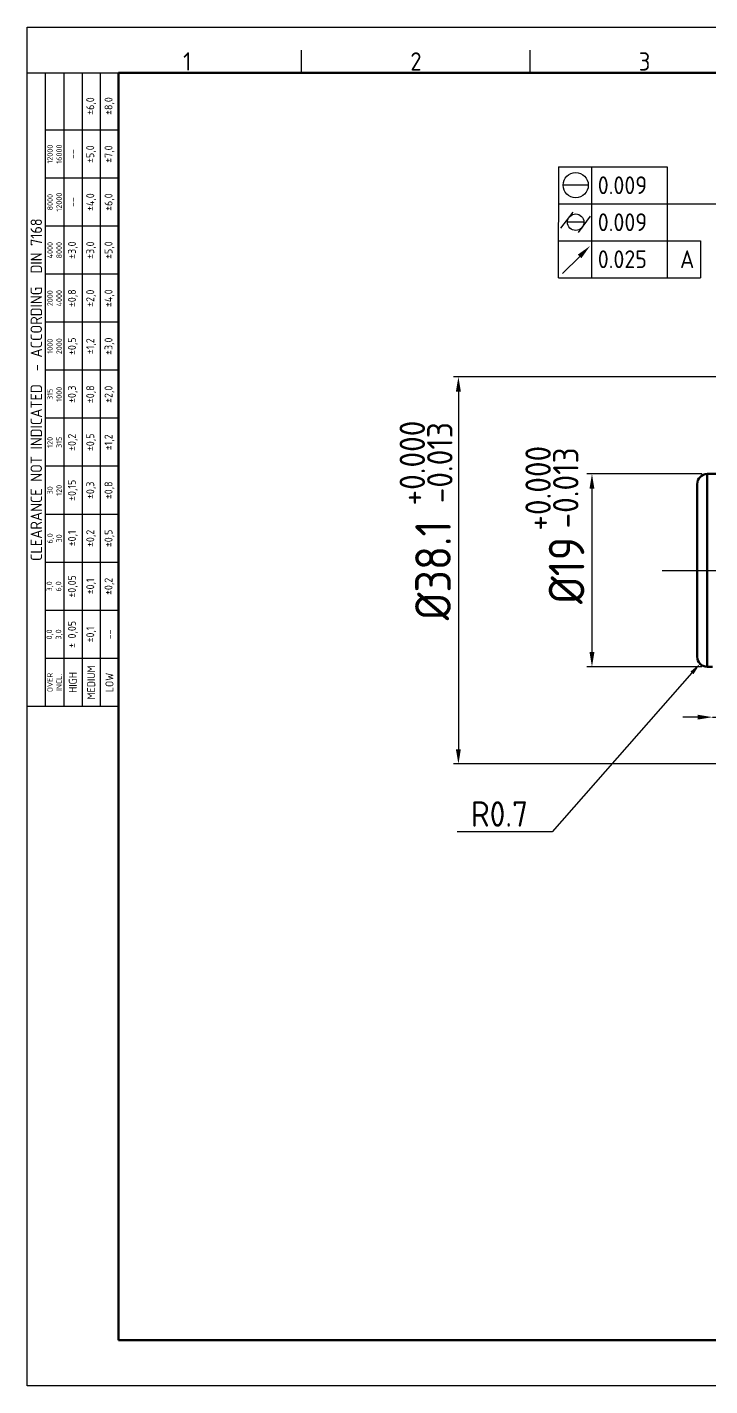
# Model space of a CAD drawing. Extents: x 8 to 197, y 6 to 139.
# Drawn here: x 8.4 to 75.6, y 5.6 to 139.3 of the extents above; entities that cross this region are included whole.
import ezdxf
from ezdxf import colors
from ezdxf.entities.mleader import LeaderData, LeaderLine
from ezdxf.enums import TextEntityAlignment as Align
from ezdxf.math import Vec2, Vec3

# ---------------------------------------------------------------- set-up
doc = ezdxf.new("R2010")
doc.units = 0
doc.header["$LTSCALE"] = 0.5
doc.linetypes.add('ACAD_ISO04W100', pattern=[30, 24, -3, 0, -3])
doc.layers.get('0').update_dxf_attribs({"linetype": 'CONTINUOUS'})
doc.layers.get('Defpoints').update_dxf_attribs({"linetype": 'CONTINUOUS'})
for name, color, linetype, lineweight in [('AM_0', 7, 'CONTINUOUS', 50), ('AM_5', 3, 'CONTINUOUS', 25), ('AM_7', 4, 'ACAD_ISO04W100', 25), ('AM_BOR', 7, 'CONTINUOUS', 50)]:
    doc.layers.add(name, color=color, linetype=linetype, lineweight=lineweight)
doc.styles.add('ACISOTS', font='isocp.shx', dxfattribs={"height": 1})
doc.styles.get("Standard").update_dxf_attribs({"font": 'ISOCP.SHX'})
doc.dimstyles.new('AM_ISO', dxfattribs={"dimtxt": 3.5, "dimasz": 2.5, "dimexe": 1, "dimexo": 1, "dimgap": 1.5, "dimtad": 1, "dimdsep": 46, "dimtxsty": 'Standard', "dimcen": 0, "dimclrd": 256, "dimclre": 256, "dimclrt": 2, "dimadec": 0, "dimazin": 2, "dimtp": 0.1, "dimtm": 0.1, "dimtfac": 0.71, "dimtdec": 3, "dimtmove": 0, "dimatfit": 3, "dimfxl": 1, "dimlwd": -1, "dimlwe": -1, "dimarcsym": 0})

# ---------------------------------------------------------------- blocks, each defined once
blk = doc.blocks.new('A3 ZTL')
for p, q in [((19.57, 280.82), (19.57, 9.78)), ((401.17, 280.82), (19.57, 280.82)), ((19.57, 9.78), (401.17, 9.78))]:
    blk.add_line(p, q)
at = {"layer": 'AM_BOR', "color": 135, "lineweight": 25}
for p, q in [((0, 0), (0, 290.61)), ((0, 290.61), (410.96, 290.61)), ((58.71, 280.82), (58.71, 285.71)), ((107.63, 280.82), (107.63, 285.71)), ((3.91, 145.3), (3.91, 280.82)), ((7.83, 280.82), (7.83, 145.3)), ((11.74, 280.82), (11.74, 145.3)), ((15.66, 145.3), (15.66, 280.82)), ((19.57, 268.59), (3.91, 268.59)), ((19.57, 258.32), (3.91, 258.32)), ((19.57, 248.04), (3.91, 248.04)), ((19.57, 237.77), (3.91, 237.77)), ((19.57, 227.5), (3.91, 227.5)), ((19.57, 217.22), (3.91, 217.22)), ((19.57, 206.95), (3.91, 206.95)), ((19.57, 196.67), (3.91, 196.67)), ((19.57, 186.4), (3.91, 186.4)), ((19.57, 176.13), (3.91, 176.13)), ((19.57, 165.85), (3.91, 165.85)), ((19.57, 155.58), (3.91, 155.58)), ((410.96, 0), (0, 0))]:
    blk.add_line(p, q, dxfattribs=at)
blk.add_lwpolyline([(19.57, 145.3), (0, 145.3), (0, 280.82), (19.57, 280.82)], close=True, dxfattribs=at)
at = {"layer": 'AM_BOR', "color": 135, "lineweight": 25, "style": 'ACISOTS'}
for s, p in [('1', (34.25, 283.27)), ('2', (83.17, 283.27)), ('3', (132.09, 283.27))]:
    blk.add_text(s, height=3.91, dxfattribs=at).set_placement(p, align=Align.MIDDLE)
at = {"layer": 'AM_BOR', "color": 135, "lineweight": 25, "attachment_point": 5, "rotation": 90}
for s, insert, char_height, width in [('±6,0', (13.7, 273.73), 1.712, 10.274), ('±8,0', (17.61, 273.73), 1.712, 10.274), ('12000\\P16000', (5.87, 263.45), 1.174, 10.274), ('±5,0', (13.7, 263.45), 1.712, 10.274), ('±7,0', (17.61, 263.45), 1.712, 10.274), ('--', (9.78, 263.45), 1.712, 10.274), ('8000\\P12000', (5.87, 253.18), 1.174, 10.274), ('--', (9.78, 253.18), 1.712, 10.274), ('±4,0', (13.7, 253.18), 1.712, 10.274), ('±6,0', (17.61, 253.18), 1.712, 10.274), ('{\\Fisocp.shx|c0;CLEARANCE NOT INDICATED  - ACCORDING  DIN 7168}', (1.96, 213.06), 2.4462, 135.5186), ('4000\\P8000', (5.87, 242.91), 1.174, 10.274), ('±3,0', (9.78, 242.91), 1.712, 10.274), ('±3,0', (13.7, 242.91), 1.712, 10.274), ('±5,0', (17.61, 242.91), 1.712, 10.274), ('2000\\P4000', (5.87, 232.63), 1.174, 10.274), ('±0,8', (9.78, 232.63), 1.712, 10.274), ('±2,0', (13.7, 232.63), 1.712, 10.274), ('±4,0', (17.61, 232.63), 1.712, 10.274), ('±0,5', (9.78, 222.36), 1.712, 10.274), ('±1,2', (13.7, 222.36), 1.712, 10.274), ('±3,0', (17.61, 222.36), 1.712, 10.274), ('1000\\P2000', (5.87, 222.36), 1.174, 10.274), ('315\\P1000', (5.87, 212.08), 1.174, 10.274), ('±0,3', (9.78, 212.08), 1.712, 10.274), ('±0,8', (13.7, 212.08), 1.712, 10.274), ('±2,0', (17.61, 212.08), 1.712, 10.274), ('±0,2', (9.78, 201.81), 1.712, 10.274), ('±0,5', (13.7, 201.81), 1.712, 10.274), ('120\\P315', (5.87, 201.81), 1.174, 10.274), ('±1,2', (17.61, 201.81), 1.712, 10.274), ('30\\P120', (5.87, 191.54), 1.174, 10.274), ('±0,15', (9.78, 191.54), 1.712, 10.274), ('±0,3', (13.7, 191.54), 1.712, 10.274), ('±0,8', (17.61, 191.54), 1.712, 10.274), ('6,0\\P30', (5.87, 181.26), 1.174, 10.274), ('±0,1', (9.78, 181.26), 1.712, 10.274), ('±0,2', (13.7, 181.26), 1.712, 10.274), ('±0,5', (17.61, 181.26), 1.712, 10.274), ('3,0\\P6,0', (5.87, 170.99), 1.174, 10.274), ('±0,05', (9.78, 170.99), 1.712, 10.274), ('±0,1', (13.7, 170.99), 1.712, 10.274), ('±0,2', (17.61, 170.99), 1.712, 10.274), ('± 0,05', (9.78, 160.71), 1.712, 10.274), ('0,0\\P3,0', (5.87, 160.71), 1.174, 10.274), ('\\pt4.69206;±0,1', (13.7, 160.71), 1.7123, 10.274), ('--', (17.61, 160.71), 1.712, 10.274), ('{\\Fisocp.shx|c0;OVER\\PINCL.}', (5.87, 150.44), 1.1742, 10.274), ('HIGH', (9.78, 150.44), 1.712, 10.274), ('MEDIUM', (13.7, 150.44), 1.712, 10.274), ('LOW', (17.61, 150.44), 1.712, 10.274)]:
    blk.add_mtext(s, dxfattribs=dict(at, insert=insert, char_height=char_height, width=width))
blk = doc.blocks.new('*D56')
at = {"layer": 'AM_5', "transparency": 16777216}
for p, q in [((74.36, 71.43), (72.91, 71.43)), ((75.81, 71.43), (77.61, 71.43)), ((79.06, 71.43), (83.71, 71.43))]:
    blk.add_line(p, q, dxfattribs=at)
at = {"layer": 'AM_5', "lineweight": 25, "transparency": 16777216}
for points in [[(74.36, 71.67), (74.36, 71.19), (75.81, 71.43)], [(79.06, 71.67), (79.06, 71.19), (77.61, 71.43)]]:
    blk.add_solid(points, dxfattribs=at)
at = {"layer": 'Defpoints', "color": 0, "lineweight": 25, "transparency": 16777216}
for p in [(75.81, 71.43), (77.61, 71.43), (77.61, 71.43)]:
    blk.add_point(p, dxfattribs=at)
at = {"layer": 'AM_5', "lineweight": 25, "transparency": 16777216, "insert": (82.11, 73.93), "char_height": 3.5, "attachment_point": 5}
blk.add_mtext('2', dxfattribs=at)
blk = doc.blocks.new('*D66')
at = {"layer": 'AM_5', "transparency": 16777216}
for p, q in [((74.78, 95.36), (63.46, 95.36)), ((63.96, 93.91), (63.96, 77.83)), ((74.78, 76.38), (63.46, 76.38))]:
    blk.add_line(p, q, dxfattribs=at)
at = {"layer": 'AM_5', "lineweight": 25, "transparency": 16777216}
for points in [[(63.72, 93.91), (64.2, 93.91), (63.96, 95.36)], [(63.72, 77.83), (64.2, 77.83), (63.96, 76.38)]]:
    blk.add_solid(points, dxfattribs=at)
at = {"layer": 'Defpoints', "color": 0, "lineweight": 25, "transparency": 16777216}
for p in [(75.28, 95.36), (63.96, 76.38), (75.28, 76.38)]:
    blk.add_point(p, dxfattribs=at)
at = {"layer": 'AM_5', "lineweight": 25, "transparency": 16777216, "insert": (61.46, 85.87), "char_height": 3.5, "attachment_point": 5, "rotation": 90}
blk.add_mtext('%%C19', dxfattribs=at)
blk = doc.blocks.new('*D67')
at = {"layer": 'AM_5', "transparency": 16777216}
for p, q in [((77.11, 104.92), (50.32, 104.92)), ((50.82, 103.47), (50.82, 68.27)), ((77.11, 66.82), (50.32, 66.82))]:
    blk.add_line(p, q, dxfattribs=at)
at = {"layer": 'AM_5', "lineweight": 25, "transparency": 16777216}
for points in [[(50.57, 103.47), (51.06, 103.47), (50.82, 104.92)], [(50.57, 68.27), (51.06, 68.27), (50.82, 66.82)]]:
    blk.add_solid(points, dxfattribs=at)
at = {"layer": 'Defpoints', "color": 0, "lineweight": 25, "transparency": 16777216}
for p in [(77.61, 104.92), (50.82, 66.82), (77.61, 66.82)]:
    blk.add_point(p, dxfattribs=at)
at = {"layer": 'AM_5', "lineweight": 25, "transparency": 16777216, "insert": (48.32, 85.87), "char_height": 3.5, "attachment_point": 5, "rotation": 90}
blk.add_mtext('%%C38.1', dxfattribs=at)

msp = doc.modelspace()

# ---------------------------------------------------------------- linework, layer by layer
at = {"layer": 'AM_0'}
for p, q in [((75.31, 95.37), (75.28, 95.36)), ((75.31, 95.37), (110.81, 95.37)), ((75.31, 95.37), (75.31, 76.37)), ((74.31, 77.36), (74.31, 94.36)), ((75.31, 76.37), (75.28, 76.38)), ((75.81, 76.37), (75.31, 76.37))]:
    msp.add_line(p, q, dxfattribs=at)
for centre, start, end in [((75.31, 94.36), 91.5, 180), ((75.31, 77.38), 180, 268.5)]:
    msp.add_arc(centre, 1, start, end, dxfattribs=at)
at = {"layer": 'AM_5', "lineweight": 25}
for p, q in [((60.66, 125.59), (60.65, 114.67)), ((60.66, 125.59), (71.35, 125.59)), ((63.95, 114.67), (63.95, 125.59)), ((71.35, 125.59), (71.35, 121.95)), ((63.6, 123.77), (61.13, 123.77)), ((60.66, 121.95), (87.11, 121.95)), ((60.66, 121.95), (71.35, 121.95)), ((71.35, 121.95), (71.35, 114.67)), ((60.9, 119.55), (62.11, 121.12)), ((62.62, 119.13), (63.81, 120.72)), ((63.1, 120.13), (61.62, 120.13)), ((60.66, 118.31), (74.63, 118.31)), ((74.63, 118.31), (74.63, 114.67)), ((60.66, 114.67), (74.63, 114.67))]:
    msp.add_line(p, q, dxfattribs=at)
at = {"layer": 'AM_5'}
msp.add_line((62.75, 116.76), (61.06, 115.08), dxfattribs=at)
at = {"layer": 'AM_5', "lineweight": 25}
for centre, radius in [((62.36, 123.77), 1.24), ((62.36, 120.13), 0.812)]:
    msp.add_circle(centre, radius, dxfattribs=at)
msp.add_solid([(62.57, 116.94), (62.92, 116.59), (63.77, 117.79)], dxfattribs=at)
at = {"layer": 'AM_7'}
msp.add_line((70.87, 85.87), (150.81, 85.87), dxfattribs=at)

# ---------------------------------------------------------------- block references
at = {"layer": 'AM_0', "lineweight": 0, "xscale": 0.46, "yscale": 0.46, "zscale": 0.46}
msp.add_blockref('A3 ZTL', (8.38, 5.64), dxfattribs=at)

# ---------------------------------------------------------------- texts
at = {"layer": 'AM_5', "char_height": 1.75, "attachment_point": 1}
for s, insert in [('0.009', (64.53, 124.64)), ('0.009', (64.53, 121)), ('0.025', (64.53, 117.36)), ('A', (72.62, 117.36))]:
    msp.add_mtext_dynamic_manual_height_columns(s, width=5.4883, gutter_width=10, heights=[0], dxfattribs=dict(at, insert=insert))
at = {"layer": 'AM_5', "char_height": 2.5, "attachment_point": 1, "rotation": 90}
for s, insert in [('+0.000', (45.03, 92.26)), ('-0.013', (47.74, 92.48)), ('+0.000', (57.41, 89.78)), ('-0.013', (60.13, 90))]:
    msp.add_mtext_dynamic_manual_height_columns(s, width=5.4883, gutter_width=10, heights=[0], dxfattribs=dict(at, insert=insert))

# ---------------------------------------------------------------- dimensions: what is measured, and where the dimension line sits
at = {"layer": 'AM_5', "lineweight": 25}
for base, p1, p2, text, picture, middle in [((50.82, 66.82), (77.61, 104.92), (77.61, 66.82), '%%C38.1', '*D67', (48.32, 85.87)), ((63.96, 76.38), (75.28, 95.36), (75.28, 76.38), '%%C19', '*D66', (61.46, 85.87))]:
    dim = msp.add_linear_dim(base=base, p1=p1, p2=p2, angle=90, text=text, dimstyle='AM_ISO', override={"dimscale": 0.5, "dimtxt": 7, "dimasz": 2.9, "dimdec": 0, "dimlfac": 0.4, "dimclrt": 256, "dimadec": 2, "dimtp": 0, "dimtm": 0.3, "dimtdec": 0}, dxfattribs=at)
    dim.commit()
    dim.dimension.update_dxf_attribs({"geometry": picture, "text_midpoint": middle})
dim = msp.add_linear_dim(base=(77.61, 71.43), p1=(75.81, 71.43), p2=(77.61, 71.43), text='2', dimstyle='AM_ISO', override={"dimscale": 0.5, "dimtxt": 7, "dimasz": 2.9, "dimdec": 0, "dimlfac": 0.4, "dimclrt": 256, "dimadec": 2, "dimtp": 0, "dimtm": 0.3, "dimtdec": 0}, dxfattribs=at)
dim.commit()
dim.dimension.update_dxf_attribs({"geometry": '*D56', "text_midpoint": (82.11, 73.93)})

# ---------------------------------------------------------------- leaders
ml = msp.add_multileader_mtext('Standard', dxfattribs=at)
ml.set_content('R0.7', color=256)
ml.set_leader_properties()
ml.build(insert=Vec2(0, 0))
ml.multileader.update_dxf_attribs({"text_right_attachment_type": 6, "dogleg_length": 0.36, "arrow_head_size": 1.2})
ctx = ml.context
ctx.base_point, ctx.char_height, ctx.arrow_head_size, ctx.plane_origin = Vec3(50.17, 61.9), 2.5, 1.2, Vec3(74.59, 76.68)
ctx.right_attachment, ctx.text_align_type = 6, 2
notes = []
notes.append((ctx, [(0, (1, 1, 0), (60.03, 60.15), (-1, 0), 0.36, [(0, [(74.59, 76.68)], 0, [])])]))
ctx.mtext.insert, ctx.mtext.alignment, ctx.mtext.flow_direction = Vec3(57.67, 63.15), 3, 5
for ctx, leaders in notes:
    for number, flags, end, landing, length, lines in leaders:
        leader = LeaderData()
        leader.index, (leader.has_last_leader_line, leader.has_dogleg_vector, leader.attachment_direction) = number, flags
        leader.last_leader_point, leader.dogleg_vector, leader.dogleg_length = Vec3(end), Vec3(landing), length
        for number, points, colour, breaks in lines:
            line = LeaderLine()
            line.index, line.vertices, line.color, line.breaks = number, Vec3.list(points), colors.encode_raw_color(colour), breaks
            leader.lines.append(line)
        ctx.leaders.append(leader)

doc.saveas('drawing.dxf')
